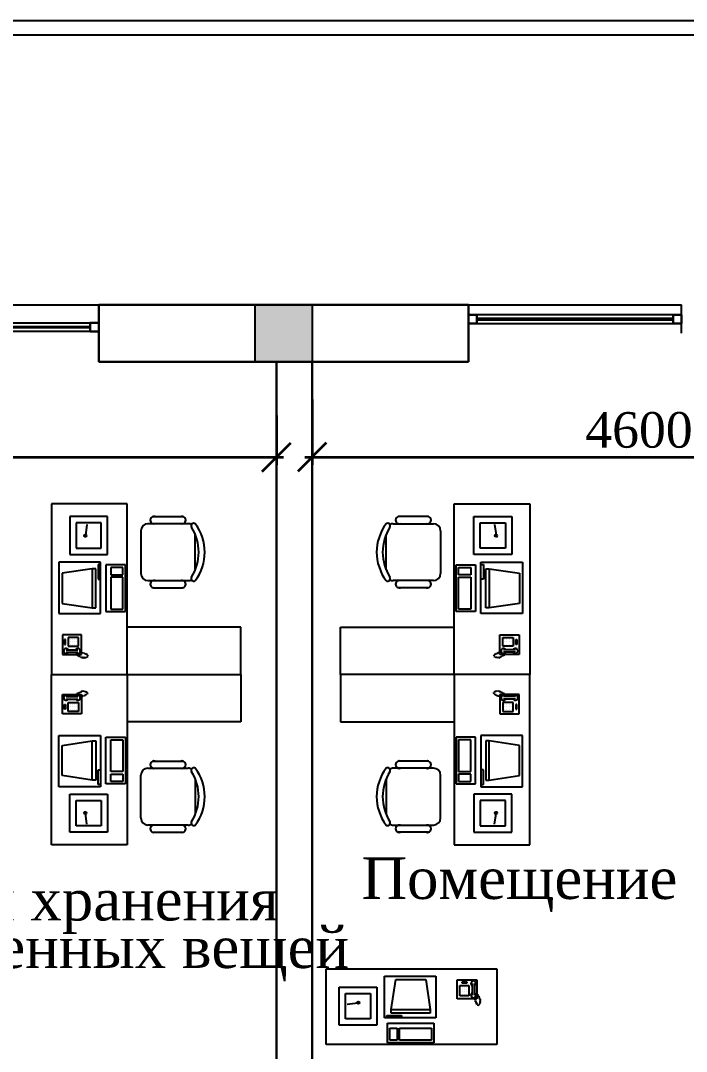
# Model space of a CAD drawing. Header units: inches. Extents: x 2870606 to 3671143, y -733551 to -473558.
# Drawn here: x 2942546 to 2947230, y -670356 to -663104 of the extents above; entities that cross this region are included whole.
import ezdxf

# ---------------------------------------------------------------- set-up
doc = ezdxf.new("R2010")
doc.units = ezdxf.units.IN
doc.header["$MEASUREMENT"] = 0
doc.layers.add('A_Windows', color=160, linetype='Continuous')
doc.layers.add('ШРИФТ', color=7, linetype='Continuous')
doc.styles.add('GENERATED_STYLE_1', font='times.ttf')
doc.styles.add('J~stule', font='dutch.ttf')
doc.linetypes.add('FENCELINE1', pattern='A,0.25,-0.1,[133,ltypeshp.shx,S=0.1,R=0,X=-0.1,Y=0],-0.1,1', length=1.45)
doc.dimstyles.new('J~style', dxfattribs={"dimscale": 100, "dimtxt": 2.5, "dimasz": 2, "dimexe": 0.55, "dimexo": 0.725, "dimtad": 1, "dimdec": 0, "dimdsep": 46, "dimtxsty": 'J~stule', "dimblk": 'OBLIQUE', "dimcen": 2, "dimdle": 0.5, "dimadec": 0, "dimazin": 0, "dimtfac": 1, "dimtdec": 0, "dimtmove": 0, "dimatfit": 3, "dimfxl": 1, "dimarcsym": 0})

# ---------------------------------------------------------------- blocks, each defined once
blk = doc.blocks.new('_Oblique')
at = {"color": 0, "linetype": 'ByBlock', "lineweight": -2}
blk.add_line((-0.5, -0.5), (0.5, 0.5), dxfattribs=at)
blk = doc.blocks.new('*D129')
at = {"color": 0, "lineweight": -2, "transparency": 16777216}
for p, q in [((3206488.2, -556823.6), (3206488.2, -557171.4)), ((3211388.2, -556823.6), (3211388.2, -557171.4)), ((3206438.2, -557116.4), (3211438.2, -557116.4))]:
    blk.add_line(p, q, dxfattribs=at)
at = {"layer": 'Defpoints', "color": 0, "lineweight": 35, "transparency": 16777216}
for p in [(3206488.2, -556751.1), (3211388.2, -556751.1), (3211388.2, -557116.4)]:
    blk.add_point(p, dxfattribs=at)
at = {"color": 0, "lineweight": -2, "transparency": 16777216, "xscale": 200, "yscale": 200, "zscale": 200, "rotation": 180}
blk.add_blockref('_Oblique', (3206488.2, -557116.4), dxfattribs=at)
at = {"color": 0, "lineweight": -2, "transparency": 16777216, "xscale": 200, "yscale": 200, "zscale": 200}
blk.add_blockref('_Oblique', (3211388.2, -557116.4), dxfattribs=at)
at = {"color": 0, "transparency": 16777216, "insert": (3208938.2, -556926.3), "char_height": 250, "attachment_point": 5, "style": 'J~stule'}
blk.add_mtext('4900', dxfattribs=at)
blk = doc.blocks.new('*D130')
at = {"color": 0, "lineweight": -2, "transparency": 16777216}
for p, q in [((3211638.2, -556711.4), (3211638.2, -557171.4)), ((3216238.2, -556711.4), (3216238.2, -557171.4)), ((3211588.2, -557116.4), (3216288.2, -557116.4))]:
    blk.add_line(p, q, dxfattribs=at)
at = {"layer": 'Defpoints', "color": 0, "lineweight": 35, "transparency": 16777216}
for p in [(3211638.2, -556638.9), (3216238.2, -556638.9), (3216238.2, -557116.4)]:
    blk.add_point(p, dxfattribs=at)
at = {"color": 0, "lineweight": -2, "transparency": 16777216, "xscale": 200, "yscale": 200, "zscale": 200, "rotation": 180}
blk.add_blockref('_Oblique', (3211638.2, -557116.4), dxfattribs=at)
at = {"color": 0, "lineweight": -2, "transparency": 16777216, "xscale": 200, "yscale": 200, "zscale": 200}
blk.add_blockref('_Oblique', (3216238.2, -557116.4), dxfattribs=at)
at = {"color": 0, "transparency": 16777216, "insert": (3213938.2, -556926.3), "char_height": 250, "attachment_point": 5, "style": 'J~stule'}
blk.add_mtext('4600', dxfattribs=at)
blk = doc.blocks.new('*U56')
at = {"color": 7, "lineweight": 30}
for points in [[(0, 60), (60, 60), (60, 0), (0, 0)], [(2400, 60), (2340, 60), (2340, 0), (2400, 0)]]:
    blk.add_lwpolyline(points, close=True, dxfattribs=at)
at = {"color": 4, "lineweight": 25}
for points in [[(60, 60), (2340, 60), (2340, 0), (60, 0)], [(60, 35), (2340, 35), (2340, 25), (60, 25)]]:
    blk.add_lwpolyline(points, close=True, dxfattribs=at)
blk = doc.blocks.new('*U65')
at = {"color": 7, "lineweight": 30}
for points in [[(0, 60), (60, 60), (60, 0), (0, 0)], [(1500, 60), (1440, 60), (1440, 0), (1500, 0)]]:
    blk.add_lwpolyline(points, close=True, dxfattribs=at)
at = {"color": 4, "lineweight": 25}
for points in [[(60, 60), (1440, 60), (1440, 0), (60, 0)], [(60, 35), (1440, 35), (1440, 25), (60, 25)]]:
    blk.add_lwpolyline(points, close=True, dxfattribs=at)
blk = doc.blocks.new('dfgfdgf')
h = blk.add_hatch(color=256)
h.dxf.hatch_style = 1
h.paths.add_polyline_path([(3388175.57, -513433.49), (3388175.57, -513833.49), (3387775.57, -513833.49), (3387775.57, -513433.49)])
for p, q in [((3378175.57, -511433.49), (3392775.57, -511433.49)), ((3386675.57, -513593.49), (3386675.57, -513433.49, 87.82)), ((3390775.57, -513633.49), (3390775.57, -513433.49)), ((3386342.23, -514833.5), (3386342.23, -516033.5)), ((3386875.56, -514833.5), (3386342.23, -514833.5)), ((3386875.56, -516033.5), (3386875.56, -514833.5)), ((3389175.59, -516033.5), (3389175.59, -514833.5)), ((3389175.59, -514833.5), (3389708.92, -514833.5)), ((3389708.92, -514833.5), (3389708.92, -516033.5)), ((3386737.66, -514923.53), (3386470.99, -514923.53)), ((3386470.99, -514923.53), (3386470.99, -515190.2)), ((3386693.22, -514967.98), (3386515.44, -514967.98)), ((3386515.44, -514967.98), (3386515.44, -515145.76)), ((3386591.83, -514979.78), (3386583.39, -515037.5)), ((3386693.22, -515145.76), (3386693.22, -514967.98)), ((3386737.66, -515190.2), (3386737.66, -514923.53)), ((3387304.33, -514973.53), (3387020.99, -514973.53)), ((3387056.41, -514922.83), (3387268.91, -514922.83)), ((3388746.82, -514973.53), (3389030.15, -514973.53)), ((3388994.73, -514922.83), (3388782.23, -514922.83)), ((3389313.48, -515190.2), (3389313.48, -514923.53)), ((3389313.48, -514923.53), (3389580.15, -514923.53)), ((3389357.93, -515145.76), (3389357.93, -514967.98)), ((3389357.93, -514967.98), (3389535.71, -514967.98)), ((3389459.32, -514979.78), (3389467.75, -515037.5)), ((3389535.71, -514967.98), (3389535.71, -515145.76)), ((3389580.15, -514923.53), (3389580.15, -515190.2)), ((3386583.39, -515037.5), (3386578.57, -515070.49)), ((3386970.99, -515023.53), (3386970.99, -515323.53)), ((3387354.33, -515297.54), (3387354.33, -515049.53)), ((3388696.82, -515297.54), (3388696.82, -515049.53)), ((3389080.15, -515023.53), (3389080.15, -515323.53)), ((3389467.75, -515037.5), (3389472.57, -515070.49)), ((3386470.99, -515190.2), (3386737.66, -515190.2)), ((3386515.44, -515145.76), (3386693.22, -515145.76)), ((3389580.15, -515190.2), (3389313.48, -515190.2)), ((3389535.71, -515145.76), (3389357.93, -515145.76)), ((3386687.66, -515242.61), (3386394.74, -515242.61)), ((3386394.74, -515242.61), (3386394.74, -515604.46)), ((3386670.43, -515259.84), (3386670.43, -515363.23)), ((3386687.66, -515259.84), (3386670.43, -515259.84)), ((3386687.66, -515604.46), (3386687.66, -515242.61)), ((3386862.66, -515263.61), (3386724.81, -515263.61)), ((3386724.81, -515263.61), (3386724.81, -515590.99)), ((3386862.66, -515590.99), (3386862.66, -515263.61)), ((3389188.48, -515590.99), (3389188.48, -515263.61)), ((3389188.48, -515263.61), (3389326.33, -515263.61)), ((3389326.33, -515263.61), (3389326.33, -515590.99)), ((3389363.48, -515604.46), (3389363.48, -515242.61)), ((3389363.48, -515242.61), (3389656.41, -515242.61)), ((3389363.48, -515259.84), (3389380.72, -515259.84)), ((3389380.72, -515259.84), (3389380.72, -515363.23)), ((3389656.41, -515242.61), (3389656.41, -515604.46)), ((3386629.33, -515290.2), (3386417.14, -515322.2)), ((3386417.14, -515322.2), (3386417.14, -515534.12)), ((3386653.69, -515290.2), (3386629.33, -515290.2)), ((3386629.33, -515290.2), (3386629.33, -515565.2)), ((3386653.69, -515565.2), (3386653.69, -515290.2)), ((3386845.43, -515280.84), (3386759.28, -515280.84)), ((3386759.28, -515280.84), (3386759.28, -515332.53)), ((3386759.28, -515332.53), (3386845.43, -515332.53)), ((3386845.43, -515332.53), (3386845.43, -515280.84)), ((3389205.72, -515332.53), (3389205.72, -515280.84)), ((3389205.72, -515280.84), (3389291.87, -515280.84)), ((3389291.87, -515332.53), (3389205.72, -515332.53)), ((3389291.87, -515280.84), (3389291.87, -515332.53)), ((3389397.45, -515290.2), (3389421.82, -515290.2)), ((3389397.45, -515565.2), (3389397.45, -515290.2)), ((3389421.82, -515290.2), (3389421.82, -515565.2)), ((3389421.82, -515290.2), (3389634, -515322.2)), ((3389634, -515322.2), (3389634, -515534.12)), ((3386670.43, -515363.23), (3386687.66, -515363.23)), ((3386845.43, -515349.76), (3386759.28, -515349.76)), ((3386759.28, -515349.76), (3386759.28, -515573.76)), ((3386845.43, -515573.76), (3386845.43, -515349.76)), ((3387020.99, -515373.53), (3387304.33, -515373.53)), ((3389030.15, -515373.53), (3388746.82, -515373.53)), ((3389205.72, -515573.76), (3389205.72, -515349.76)), ((3389205.72, -515349.76), (3389291.87, -515349.76)), ((3389291.87, -515349.76), (3389291.87, -515573.76)), ((3389380.72, -515363.23), (3389363.48, -515363.23)), ((3387056.41, -515423.53), (3387268.91, -515423.53)), ((3388994.73, -515423.53), (3388782.23, -515423.53)), ((3386417.14, -515534.12), (3386629.33, -515565.2)), ((3386629.33, -515565.2), (3386653.69, -515565.2)), ((3389421.82, -515565.2), (3389397.45, -515565.2)), ((3389634, -515534.12), (3389421.82, -515565.2)), ((3386394.74, -515604.46), (3386687.66, -515604.46)), ((3386724.81, -515590.99), (3386862.66, -515590.99)), ((3386759.28, -515573.76), (3386845.43, -515573.76)), ((3389326.33, -515590.99), (3389188.48, -515590.99)), ((3389291.87, -515573.76), (3389205.72, -515573.76)), ((3389656.41, -515604.46), (3389363.48, -515604.46)), ((3387675.56, -515700.17), (3386875.56, -515700.17)), ((3387675.56, -516033.5), (3387675.56, -515700.17)), ((3388375.59, -515700.17), (3389175.59, -515700.17)), ((3388375.59, -516033.5), (3388375.59, -515700.17)), ((3386554.33, -515755.69), (3386419.26, -515755.69)), ((3386419.26, -515755.69), (3386419.26, -515892.45)), ((3386533.43, -515773.36), (3386460.52, -515773.36)), ((3386460.52, -515773.36), (3386460.52, -515835.86)), ((3386533.43, -515835.86), (3386533.43, -515773.36)), ((3386554.33, -515892.45), (3386554.33, -515755.69)), ((3389496.82, -515892.45), (3389496.82, -515755.69)), ((3389496.82, -515755.69), (3389631.89, -515755.69)), ((3389517.71, -515835.86), (3389517.71, -515773.36)), ((3389517.71, -515773.36), (3389590.63, -515773.36)), ((3389590.63, -515773.36), (3389590.63, -515835.86)), ((3389631.89, -515755.69), (3389631.89, -515892.45)), ((3386442.29, -515788.99), (3386434.47, -515788.99)), ((3386434.47, -515788.99), (3386434.47, -515822.84)), ((3386434.47, -515822.84), (3386442.29, -515822.84)), ((3386442.29, -515822.84), (3386442.29, -515788.99)), ((3386460.52, -515835.86), (3386533.43, -515835.86)), ((3386473.54, -515788.99), (3386473.54, -515788.99)), ((3386473.54, -515804.61), (3386473.54, -515804.61)), ((3386473.54, -515820.24), (3386473.54, -515820.24)), ((3386489.16, -515788.99), (3386489.16, -515788.99)), ((3386489.16, -515804.61), (3386489.16, -515804.61)), ((3386489.16, -515820.24), (3386489.16, -515820.24)), ((3386504.79, -515788.99), (3386504.79, -515788.99)), ((3386504.79, -515804.61), (3386504.79, -515804.61)), ((3386504.79, -515820.24), (3386504.79, -515820.24)), ((3386520.41, -515788.99), (3386520.41, -515788.99)), ((3386520.41, -515804.61), (3386520.41, -515804.61)), ((3386520.41, -515820.24), (3386520.41, -515820.24)), ((3389590.63, -515835.86), (3389517.71, -515835.86)), ((3389530.73, -515788.99), (3389530.73, -515788.99)), ((3389530.73, -515804.61), (3389530.73, -515804.61)), ((3389530.73, -515820.24), (3389530.73, -515820.24)), ((3389546.36, -515788.99), (3389546.36, -515788.99)), ((3389546.36, -515804.61), (3389546.36, -515804.61)), ((3389546.36, -515820.24), (3389546.36, -515820.24)), ((3389561.98, -515788.99), (3389561.98, -515788.99)), ((3389561.98, -515804.61), (3389561.98, -515804.61)), ((3389561.98, -515820.24), (3389561.98, -515820.24)), ((3389577.61, -515788.99), (3389577.61, -515788.99)), ((3389577.61, -515804.61), (3389577.61, -515804.61)), ((3389577.61, -515820.24), (3389577.61, -515820.24)), ((3389608.86, -515822.84), (3389608.86, -515788.99)), ((3389608.86, -515788.99), (3389616.67, -515788.99)), ((3389616.67, -515822.84), (3389608.86, -515822.84)), ((3389616.67, -515788.99), (3389616.67, -515822.84)), ((3386419.26, -515892.45), (3386554.33, -515892.45)), ((3386445.34, -515860.48), (3386528.67, -515860.48)), ((3386445.34, -515877.15), (3386528.67, -515877.15)), ((3386523.94, -515894.07), (3386527.27, -515904.07)), ((3386530.61, -515897.4), (3386533.94, -515907.4)), ((3386537.27, -515900.73), (3386540.61, -515910.73)), ((3386543.94, -515904.07), (3386547.27, -515914.07)), ((3386544.97, -515874.72), (3386563.94, -515880.73)), ((3386550.61, -515907.4), (3386553.94, -515917.4)), ((3386557.27, -515910.73), (3386560.61, -515920.73)), ((3386563.94, -515910.73), (3386567.27, -515920.73)), ((3386567.27, -515877.4), (3386570.61, -515887.4)), ((3386570.61, -515910.73), (3386573.94, -515920.73)), ((3386573.94, -515880.73), (3386577.27, -515890.73)), ((3386577.27, -515910.73), (3386580.61, -515920.73)), ((3386580.61, -515884.07), (3386583.94, -515894.07)), ((3386583.94, -515907.4), (3386587.27, -515917.4)), ((3386587.27, -515887.4), (3386590.61, -515897.4)), ((3386590.61, -515904.07), (3386593.94, -515914.07)), ((3386595.35, -515896.22), (3386598.69, -515906.22)), ((3389455.79, -515896.22), (3389452.46, -515906.22)), ((3389460.54, -515904.07), (3389457.21, -515914.07)), ((3389463.87, -515887.4), (3389460.54, -515897.4)), ((3389467.21, -515907.4), (3389463.87, -515917.4)), ((3389470.54, -515884.07), (3389467.21, -515894.07)), ((3389473.87, -515910.73), (3389470.54, -515920.73)), ((3389477.21, -515880.73), (3389473.87, -515890.73)), ((3389480.54, -515910.73), (3389477.21, -515920.73)), ((3389483.87, -515877.4), (3389480.54, -515887.4)), ((3389487.21, -515910.73), (3389483.87, -515920.73)), ((3389506.17, -515874.72), (3389487.21, -515880.73)), ((3389493.87, -515910.73), (3389490.54, -515920.73)), ((3389631.89, -515892.45), (3389496.82, -515892.45)), ((3389500.54, -515907.4), (3389497.21, -515917.4)), ((3389507.21, -515904.07), (3389503.87, -515914.07)), ((3389513.87, -515900.73), (3389510.54, -515910.73)), ((3389520.54, -515897.4), (3389517.21, -515907.4)), ((3389605.81, -515860.48), (3389522.48, -515860.48)), ((3389605.81, -515877.15), (3389522.48, -515877.15)), ((3389527.21, -515894.07), (3389523.87, -515904.07)), ((3386342.23, -516033.5), (3387675.56, -516033.5)), ((3386342.23, -517233.5), (3386342.23, -516033.5)), ((3386342.23, -516033.5), (3387675.56, -516033.5)), ((3386875.56, -516033.5), (3386875.56, -517233.5)), ((3387675.56, -516033.5), (3387675.56, -516366.84)), ((3389708.92, -516033.5), (3388375.59, -516033.5)), ((3389708.92, -516033.5), (3388375.59, -516033.5)), ((3388375.59, -516033.5), (3388375.59, -516366.84)), ((3389175.59, -516033.5), (3389175.59, -517233.5)), ((3389708.92, -517233.5), (3389708.92, -516033.5)), ((3386419.26, -516311.31), (3386419.26, -516174.56)), ((3386419.26, -516174.56), (3386554.33, -516174.56)), ((3386445.34, -516189.86), (3386528.67, -516189.86)), ((3386445.34, -516206.52), (3386528.67, -516206.52)), ((3386523.94, -516172.94), (3386527.27, -516162.94)), ((3386530.61, -516169.6), (3386533.94, -516159.6)), ((3386537.27, -516166.27), (3386540.61, -516156.27)), ((3386543.94, -516162.94), (3386547.27, -516152.94)), ((3386544.97, -516192.28), (3386563.94, -516186.27)), ((3386550.61, -516159.6), (3386553.94, -516149.6)), ((3386554.33, -516174.56), (3386554.33, -516311.31)), ((3386557.27, -516156.27), (3386560.61, -516146.27)), ((3386563.94, -516156.27), (3386567.27, -516146.27)), ((3386567.27, -516189.6), (3386570.61, -516179.6)), ((3386570.61, -516156.27), (3386573.94, -516146.27)), ((3386573.94, -516186.27), (3386577.27, -516176.27)), ((3386577.27, -516156.27), (3386580.61, -516146.27)), ((3386580.61, -516182.94), (3386583.94, -516172.94)), ((3386583.94, -516159.6), (3386587.27, -516149.6)), ((3386587.27, -516179.6), (3386590.61, -516169.6)), ((3386590.61, -516162.94), (3386593.94, -516152.94)), ((3386595.35, -516170.78), (3386598.69, -516160.78)), ((3389455.79, -516170.78), (3389452.46, -516160.78)), ((3389460.54, -516162.94), (3389457.21, -516152.94)), ((3389463.87, -516179.6), (3389460.54, -516169.6)), ((3389467.21, -516159.6), (3389463.87, -516149.6)), ((3389470.54, -516182.94), (3389467.21, -516172.94)), ((3389473.87, -516156.27), (3389470.54, -516146.27)), ((3389477.21, -516186.27), (3389473.87, -516176.27)), ((3389480.54, -516156.27), (3389477.21, -516146.27)), ((3389483.87, -516189.6), (3389480.54, -516179.6)), ((3389487.21, -516156.27), (3389483.87, -516146.27)), ((3389506.17, -516192.28), (3389487.21, -516186.27)), ((3389493.87, -516156.27), (3389490.54, -516146.27)), ((3389496.82, -516174.56), (3389496.82, -516311.31)), ((3389631.89, -516174.56), (3389496.82, -516174.56)), ((3389500.54, -516159.6), (3389497.21, -516149.6)), ((3389507.21, -516162.94), (3389503.87, -516152.94)), ((3389513.87, -516166.27), (3389510.54, -516156.27)), ((3389520.54, -516169.6), (3389517.21, -516159.6)), ((3389605.81, -516189.86), (3389522.48, -516189.86)), ((3389605.81, -516206.52), (3389522.48, -516206.52)), ((3389527.21, -516172.94), (3389523.87, -516162.94)), ((3389631.89, -516311.31), (3389631.89, -516174.56)), ((3386434.47, -516278.02), (3386434.47, -516244.16)), ((3386434.47, -516244.16), (3386442.29, -516244.16)), ((3386442.29, -516278.02), (3386434.47, -516278.02)), ((3386442.29, -516244.16), (3386442.29, -516278.02)), ((3386460.52, -516293.64), (3386460.52, -516231.14)), ((3386460.52, -516231.14), (3386533.43, -516231.14)), ((3386473.54, -516246.77), (3386473.54, -516246.77)), ((3386473.54, -516262.39), (3386473.54, -516262.39)), ((3386473.54, -516278.02), (3386473.54, -516278.02)), ((3386489.16, -516246.77), (3386489.16, -516246.77)), ((3386489.16, -516262.39), (3386489.16, -516262.39)), ((3386489.16, -516278.02), (3386489.16, -516278.02)), ((3386504.79, -516246.77), (3386504.79, -516246.77)), ((3386504.79, -516262.39), (3386504.79, -516262.39)), ((3386504.79, -516278.02), (3386504.79, -516278.02)), ((3386520.41, -516246.77), (3386520.41, -516246.77)), ((3386520.41, -516262.39), (3386520.41, -516262.39)), ((3386520.41, -516278.02), (3386520.41, -516278.02)), ((3386533.43, -516231.14), (3386533.43, -516293.64)), ((3389517.71, -516231.14), (3389517.71, -516293.64)), ((3389590.63, -516231.14), (3389517.71, -516231.14)), ((3389530.73, -516246.77), (3389530.73, -516246.77)), ((3389530.73, -516262.39), (3389530.73, -516262.39)), ((3389530.73, -516278.02), (3389530.73, -516278.02)), ((3389546.36, -516246.77), (3389546.36, -516246.77)), ((3389546.36, -516262.39), (3389546.36, -516262.39)), ((3389546.36, -516278.02), (3389546.36, -516278.02)), ((3389561.98, -516246.77), (3389561.98, -516246.77)), ((3389561.98, -516262.39), (3389561.98, -516262.39)), ((3389561.98, -516278.02), (3389561.98, -516278.02)), ((3389577.61, -516246.77), (3389577.61, -516246.77)), ((3389577.61, -516262.39), (3389577.61, -516262.39)), ((3389577.61, -516278.02), (3389577.61, -516278.02)), ((3389590.63, -516293.64), (3389590.63, -516231.14)), ((3389608.86, -516244.16), (3389608.86, -516278.02)), ((3389616.67, -516244.16), (3389608.86, -516244.16)), ((3389608.86, -516278.02), (3389616.67, -516278.02)), ((3389616.67, -516278.02), (3389616.67, -516244.16)), ((3386554.33, -516311.31), (3386419.26, -516311.31)), ((3386533.43, -516293.64), (3386460.52, -516293.64)), ((3389496.82, -516311.31), (3389631.89, -516311.31)), ((3389517.71, -516293.64), (3389590.63, -516293.64)), ((3387675.56, -516366.84), (3386875.56, -516366.84)), ((3388375.59, -516366.84), (3389175.59, -516366.84)), ((3386394.74, -516824.39), (3386394.74, -516462.55)), ((3386394.74, -516462.55), (3386687.66, -516462.55)), ((3386417.14, -516532.88), (3386629.33, -516501.8)), ((3386629.33, -516501.8), (3386653.69, -516501.8)), ((3386629.33, -516776.8), (3386629.33, -516501.8)), ((3386653.69, -516501.8), (3386653.69, -516776.8)), ((3386687.66, -516462.55), (3386687.66, -516824.39)), ((3386724.81, -516803.39), (3386724.81, -516476.01)), ((3386724.81, -516476.01), (3386862.66, -516476.01)), ((3386759.28, -516717.24), (3386759.28, -516493.24)), ((3386759.28, -516493.24), (3386845.43, -516493.24)), ((3386845.43, -516493.24), (3386845.43, -516717.24)), ((3386862.66, -516476.01), (3386862.66, -516803.39)), ((3389188.48, -516476.01), (3389188.48, -516803.39)), ((3389326.33, -516476.01), (3389188.48, -516476.01)), ((3389205.72, -516493.24), (3389205.72, -516717.24)), ((3389291.87, -516493.24), (3389205.72, -516493.24)), ((3389291.87, -516717.24), (3389291.87, -516493.24)), ((3389326.33, -516803.39), (3389326.33, -516476.01)), ((3389363.48, -516462.55), (3389363.48, -516824.39)), ((3389656.41, -516462.55), (3389363.48, -516462.55)), ((3389421.82, -516501.8), (3389397.45, -516501.8)), ((3389397.45, -516501.8), (3389397.45, -516776.8)), ((3389421.82, -516776.8), (3389421.82, -516501.8)), ((3389634, -516532.88), (3389421.82, -516501.8)), ((3389656.41, -516824.39), (3389656.41, -516462.55)), ((3386417.14, -516744.8), (3386417.14, -516532.88)), ((3389634, -516744.8), (3389634, -516532.88)), ((3387056.41, -516643.47), (3387268.91, -516643.47)), ((3388994.73, -516643.47), (3388782.23, -516643.47)), ((3386670.43, -516703.78), (3386687.66, -516703.78)), ((3386670.43, -516807.16), (3386670.43, -516703.78)), ((3386845.43, -516717.24), (3386759.28, -516717.24)), ((3387020.99, -516693.47), (3387304.33, -516693.47)), ((3389030.15, -516693.47), (3388746.82, -516693.47)), ((3389205.72, -516717.24), (3389291.87, -516717.24)), ((3389380.72, -516703.78), (3389363.48, -516703.78)), ((3389380.72, -516807.16), (3389380.72, -516703.78)), ((3386629.33, -516776.8), (3386417.14, -516744.8)), ((3386653.69, -516776.8), (3386629.33, -516776.8)), ((3386759.28, -516786.16), (3386759.28, -516734.47)), ((3386759.28, -516734.47), (3386845.43, -516734.47)), ((3386845.43, -516786.16), (3386759.28, -516786.16)), ((3386845.43, -516734.47), (3386845.43, -516786.16)), ((3386970.99, -517043.47), (3386970.99, -516743.47)), ((3387354.33, -516769.47), (3387354.33, -517017.47)), ((3388696.82, -516769.47), (3388696.82, -517017.47)), ((3389080.15, -517043.47), (3389080.15, -516743.47)), ((3389205.72, -516734.47), (3389205.72, -516786.16)), ((3389291.87, -516734.47), (3389205.72, -516734.47)), ((3389205.72, -516786.16), (3389291.87, -516786.16)), ((3389291.87, -516786.16), (3389291.87, -516734.47)), ((3389397.45, -516776.8), (3389421.82, -516776.8)), ((3389421.82, -516776.8), (3389634, -516744.8)), ((3386687.66, -516824.39), (3386394.74, -516824.39)), ((3386687.66, -516807.16), (3386670.43, -516807.16)), ((3386862.66, -516803.39), (3386724.81, -516803.39)), ((3389188.48, -516803.39), (3389326.33, -516803.39)), ((3389363.48, -516807.16), (3389380.72, -516807.16)), ((3389363.48, -516824.39), (3389656.41, -516824.39)), ((3386470.99, -516876.8), (3386737.66, -516876.8)), ((3386470.99, -517143.47), (3386470.99, -516876.8)), ((3386515.44, -516921.25), (3386693.22, -516921.25)), ((3386515.44, -517099.03), (3386515.44, -516921.25)), ((3386693.22, -516921.25), (3386693.22, -517099.03)), ((3386737.66, -516876.8), (3386737.66, -517143.47)), ((3389580.15, -516876.8), (3389313.48, -516876.8)), ((3389313.48, -516876.8), (3389313.48, -517143.47)), ((3389535.71, -516921.25), (3389357.93, -516921.25)), ((3389357.93, -516921.25), (3389357.93, -517099.03)), ((3389535.71, -517099.03), (3389535.71, -516921.25)), ((3389580.15, -517143.47), (3389580.15, -516876.8)), ((3386583.39, -517029.5), (3386578.57, -516996.52)), ((3389467.75, -517029.5), (3389472.57, -516996.52)), ((3386591.83, -517087.22), (3386583.39, -517029.5)), ((3389459.32, -517087.22), (3389467.75, -517029.5)), ((3386737.66, -517143.47), (3386470.99, -517143.47)), ((3386693.22, -517099.03), (3386515.44, -517099.03)), ((3387304.33, -517093.47), (3387020.99, -517093.47)), ((3387056.41, -517144.17), (3387268.91, -517144.17)), ((3388746.82, -517093.47), (3389030.15, -517093.47)), ((3388994.73, -517144.17), (3388782.23, -517144.17)), ((3389313.48, -517143.47), (3389580.15, -517143.47)), ((3389357.93, -517099.03), (3389535.71, -517099.03)), ((3386875.56, -517233.5), (3386342.23, -517233.5)), ((3389175.59, -517233.5), (3389708.92, -517233.5)), ((3388275.57, -518104.74), (3389475.57, -518104.74)), ((3388275.57, -518638.08), (3388275.57, -518104.74)), ((3388684.68, -518450.18), (3388684.68, -518157.25)), ((3388684.68, -518157.25), (3389046.53, -518157.25)), ((3389046.53, -518157.25), (3389046.53, -518450.18)), ((3389475.57, -518104.74), (3389475.57, -518638.08)), ((3388365.6, -518500.18), (3388365.6, -518233.51)), ((3388365.6, -518233.51), (3388632.27, -518233.51)), ((3388632.27, -518233.51), (3388632.27, -518500.18)), ((3388732.27, -518391.84), (3388764.28, -518179.66)), ((3388764.28, -518179.66), (3388976.19, -518179.66)), ((3388976.19, -518179.66), (3389007.27, -518391.84)), ((3389197.76, -518316.84), (3389197.76, -518181.78)), ((3389197.76, -518181.78), (3389334.52, -518181.78)), ((3389215.43, -518295.95), (3389215.43, -518223.03)), ((3389215.43, -518223.03), (3389277.93, -518223.03)), ((3389231.06, -518204.81), (3389231.06, -518196.99)), ((3389231.06, -518196.99), (3389264.91, -518196.99)), ((3389264.91, -518204.81), (3389231.06, -518204.81)), ((3389231.06, -518236.06), (3389231.06, -518236.06)), ((3389246.68, -518236.06), (3389246.68, -518236.06)), ((3389262.31, -518236.06), (3389262.31, -518236.06)), ((3389264.91, -518196.99), (3389264.91, -518204.81)), ((3389277.93, -518223.03), (3389277.93, -518295.95)), ((3389302.55, -518207.85), (3389302.55, -518291.19)), ((3389319.22, -518207.85), (3389319.22, -518291.19)), ((3389334.52, -518181.78), (3389334.52, -518316.84)), ((3388410.05, -518455.73), (3388410.05, -518277.96)), ((3388410.05, -518277.96), (3388587.83, -518277.96)), ((3388587.83, -518277.96), (3388587.83, -518455.73)), ((3389334.52, -518316.84), (3389197.76, -518316.84)), ((3389277.93, -518295.95), (3389215.43, -518295.95)), ((3389231.06, -518251.68), (3389231.06, -518251.68)), ((3389231.06, -518267.31), (3389231.06, -518267.31)), ((3389231.06, -518282.93), (3389231.06, -518282.93)), ((3389246.68, -518251.68), (3389246.68, -518251.68)), ((3389246.68, -518267.31), (3389246.68, -518267.31)), ((3389246.68, -518282.93), (3389246.68, -518282.93)), ((3389262.31, -518251.68), (3389262.31, -518251.68)), ((3389262.31, -518267.31), (3389262.31, -518267.31)), ((3389262.31, -518282.93), (3389262.31, -518282.93)), ((3389316.79, -518307.49), (3389322.81, -518326.46)), ((3389336.14, -518286.46), (3389346.14, -518289.79)), ((3389339.47, -518293.12), (3389349.47, -518296.46)), ((3389342.81, -518299.79), (3389352.81, -518303.12)), ((3389346.14, -518306.46), (3389356.14, -518309.79)), ((3389349.47, -518313.12), (3389359.47, -518316.46)), ((3389352.81, -518319.79), (3389362.81, -518323.12)), ((3388421.85, -518354.34), (3388479.57, -518345.91)), ((3388479.57, -518345.91), (3388512.56, -518341.09)), ((3388732.27, -518416.21), (3388732.27, -518391.84)), ((3388732.27, -518391.84), (3389007.27, -518391.84)), ((3389007.27, -518391.84), (3389007.27, -518416.21)), ((3389319.47, -518329.79), (3389329.47, -518333.12)), ((3389322.81, -518336.46), (3389332.81, -518339.79)), ((3389326.14, -518343.12), (3389336.14, -518346.46)), ((3389329.47, -518349.79), (3389339.47, -518353.12)), ((3389338.29, -518357.87), (3389348.29, -518361.2)), ((3389346.14, -518353.12), (3389356.14, -518356.46)), ((3389349.47, -518346.46), (3389359.47, -518349.79)), ((3389352.81, -518326.46), (3389362.81, -518329.79)), ((3389352.81, -518333.12), (3389362.81, -518336.46)), ((3389352.81, -518339.79), (3389362.81, -518343.12)), ((3388587.83, -518455.73), (3388410.05, -518455.73)), ((3389046.53, -518450.18), (3388684.68, -518450.18)), ((3388701.91, -518432.95), (3388805.3, -518432.95)), ((3388701.91, -518450.18), (3388701.91, -518432.95)), ((3389007.27, -518416.21), (3388732.27, -518416.21)), ((3388805.3, -518432.95), (3388805.3, -518450.18)), ((3388632.27, -518500.18), (3388365.6, -518500.18)), ((3388705.68, -518625.18), (3388705.68, -518487.33)), ((3388705.68, -518487.33), (3389033.07, -518487.33)), ((3388722.91, -518607.95), (3388722.91, -518521.79)), ((3388722.91, -518521.79), (3388774.6, -518521.79)), ((3388774.6, -518521.79), (3388774.6, -518607.95)), ((3388791.83, -518607.95), (3388791.83, -518521.79)), ((3388791.83, -518521.79), (3389015.83, -518521.79)), ((3389015.83, -518521.79), (3389015.83, -518607.95)), ((3389033.07, -518487.33), (3389033.07, -518625.18)), ((3388774.6, -518607.95), (3388722.91, -518607.95)), ((3389015.83, -518607.95), (3388791.83, -518607.95)), ((3389475.57, -518638.08), (3388275.57, -518638.08)), ((3389033.07, -518625.18), (3388705.68, -518625.18))]:
    blk.add_line(p, q)
at = {"linetype": 'FENCELINE1', "ltscale": 200}
blk.add_line((3378175.57, -511533.49), (3392775.57, -511533.49), dxfattribs=at)
at = {"lineweight": 30}
for p, q in [((3386675.57, -513433.49), (3389275.57, -513433.49)), ((3386675.57, -513833.49), (3386675.57, -513433.49)), ((3389275.57, -513833.49), (3389275.57, -513433.49)), ((3389275.57, -513833.49), (3386675.57, -513833.49)), ((3387925.57, -513833.49), (3387925.57, -519433.49)), ((3388175.57, -513833.49), (3388175.57, -519433.49))]:
    blk.add_line(p, q, dxfattribs=at)
at = {"elevation": -87.82}
for points in [[(3384275.57, -513433.49), (3386675.57, -513433.49)], [(3389275.57, -513433.49), (3390775.57, -513433.49)]]:
    blk.add_lwpolyline(points, dxfattribs=at)
blk.add_lwpolyline([(3387775.57, -513833.49), (3387775.57, -513433.49), (3388175.57, -513433.49), (3388175.57, -513833.49)], close=True)
for centre in [(3386580.38, -515058.12), (3389470.77, -515058.12), (3386580.38, -517008.89), (3389470.77, -517008.89), (3388500.19, -518342.9)]:
    blk.add_circle(centre, 8.33)
for centre, radius, start, end in [((3387020.99, -515023.53), 50, 90, 180), ((3387063.7, -514947.83), 26.04, 73.739795, 286.260205), ((3387261.62, -514947.83), 26.04, 253.739795, 106.260205), ((3387304.33, -515023.53), 50, 62.415559, 90), ((3387343.4, -514988.19), 18.28, 53.309935, 212.027413), ((3387087.66, -515173.53), 333.33, 323.130102, 36.869898), ((3388963.48, -515173.53), 333.33, 143.130102, 216.869898), ((3388707.74, -514988.19), 18.28, 327.972587, 126.690065), ((3388746.82, -515023.53), 50, 90, 117.584441), ((3388789.53, -514947.83), 26.04, 73.739795, 286.260205), ((3388987.44, -514947.83), 26.04, 253.739795, 106.260205), ((3389030.15, -515023.53), 50, 0, 90), ((3387051.39, -515173.53), 327.34, 327.575753, 32.424247), ((3388999.76, -515173.53), 327.34, 147.575753, 212.424247), ((3387020.99, -515323.53), 50, 180, 270), ((3389030.15, -515323.53), 50, 270, 0), ((3387063.7, -515398.53), 26.04, 73.739795, 286.260205), ((3387261.62, -515398.53), 26.04, 253.739795, 106.260205), ((3387304.33, -515323.53), 50, 270, 297.584441), ((3387343.4, -515358.87), 18.28, 147.972587, 306.690065), ((3388707.74, -515358.87), 18.28, 233.309935, 32.027413), ((3388746.82, -515323.53), 50, 242.415559, 270), ((3388789.53, -515398.53), 26.04, 73.739795, 286.260205), ((3388987.44, -515398.53), 26.04, 253.739795, 106.260205), ((3386445.34, -515868.81), 17.47, 28.491464, 331.508536), ((3386528.67, -515868.81), 17.47, 208.491464, 151.508536), ((3389522.48, -515868.81), 17.47, 28.491464, 331.508536), ((3389605.81, -515868.81), 17.47, 208.491464, 151.508536), ((3386445.34, -516198.19), 17.47, 28.491464, 331.508536), ((3386528.67, -516198.19), 17.47, 208.491464, 151.508536), ((3389522.48, -516198.19), 17.47, 28.491464, 331.508536), ((3389605.81, -516198.19), 17.47, 208.491464, 151.508536), ((3387063.7, -516668.47), 26.04, 73.739795, 286.260205), ((3387261.62, -516668.47), 26.04, 253.739795, 106.260205), ((3388789.53, -516668.47), 26.04, 73.739795, 286.260205), ((3388987.44, -516668.47), 26.04, 253.739795, 106.260205), ((3387020.99, -516743.47), 50, 90, 180), ((3387304.33, -516743.47), 50, 62.415559, 90), ((3387343.4, -516708.13), 18.28, 53.309935, 212.027413), ((3387051.39, -516893.47), 327.34, 327.575753, 32.424247), ((3387087.66, -516893.47), 333.33, 323.130102, 36.869898), ((3388963.48, -516893.47), 333.33, 143.130102, 216.869898), ((3388999.76, -516893.47), 327.34, 147.575753, 212.424247), ((3388707.74, -516708.13), 18.28, 327.972587, 126.690065), ((3388746.82, -516743.47), 50, 90, 117.584441), ((3389030.15, -516743.47), 50, 0, 90), ((3387020.99, -517043.47), 50, 180, 270), ((3387304.33, -517043.47), 50, 270, 297.584441), ((3387343.4, -517078.81), 18.28, 147.972587, 306.690065), ((3388707.74, -517078.81), 18.28, 233.309935, 32.027413), ((3388746.82, -517043.47), 50, 242.415559, 270), ((3389030.15, -517043.47), 50, 270, 0), ((3387063.7, -517119.17), 26.04, 73.739795, 286.260205), ((3387261.62, -517119.17), 26.04, 253.739795, 106.260205), ((3388789.53, -517119.17), 26.04, 73.739795, 286.260205), ((3388987.44, -517119.17), 26.04, 253.739795, 106.260205), ((3389310.88, -518207.85), 17.47, 298.491464, 241.508536), ((3389310.88, -518291.19), 17.47, 118.491464, 61.508536)]:
    blk.add_arc(centre, radius, start, end)
at = {"layer": 'A_Windows', "color": 5, "lineweight": 30, "xscale": -1, "rotation": 359.9999846070635}
blk.add_blockref('*U65', (3390775.57, -513563.49), dxfattribs=at)
at = {"layer": 'A_Windows', "color": 5, "lineweight": 30, "rotation": 1.53929364827328e-05}
blk.add_blockref('*U56', (3384275.57, -513619.8), dxfattribs=at)
at = {"layer": 'ШРИФТ', "style": 'GENERATED_STYLE_1'}
for s, p in [('Помещение щвейцара ', (3388524.78, -517613.32)), ('Помещение для хранения', (3383104.66, -517764.48)), ('дакументов и ценных вещей', (3383077.22, -518099.31))]:
    blk.add_text(s, height=292.5, dxfattribs=at).set_placement(p)
for base, p1, p2, picture, middle in [((3392775.57, -514505.03), (3388175.57, -514027.61), (3392775.57, -514027.61), '*D130', (3390475.57, -514315.02)), ((3387925.57, -514505.03), (3383025.57, -514139.78), (3387925.57, -514139.78), '*D129', (3385475.57, -514315.02))]:
    dim = blk.add_linear_dim(base=base, p1=p1, p2=p2, dimstyle='J~style', override={"dimdec": 1, "dimtdec": 1})
    dim.commit()
    dim.dimension.update_dxf_attribs({"geometry": picture, "text_midpoint": middle, "insert": (176537.36, 42611.32)})

msp = doc.modelspace()

# ---------------------------------------------------------------- block references
at = {"color": 1, "lineweight": 35}
msp.add_blockref('dfgfdgf', (-443579.5, -151670.23), dxfattribs=at)

doc.saveas('drawing.dxf')
